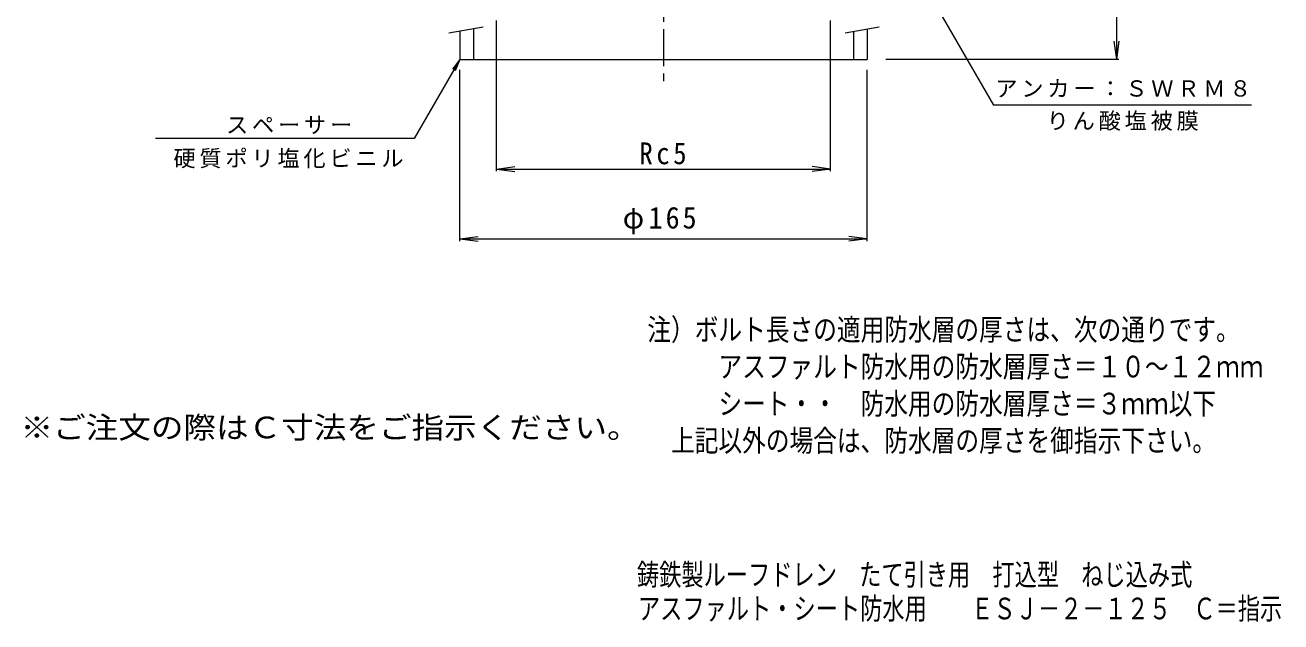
# Model space of a CAD drawing. Units: millimetres, scale not verified. Extents: x -289 to 224, y -346 to 371.
# Drawn here: x -286 to 223, y -346 to -104 of the extents above; entities that cross this region are included whole.
import ezdxf
from ezdxf.enums import TextEntityAlignment as Align

# ---------------------------------------------------------------- set-up
doc = ezdxf.new("R2010")
doc.units = ezdxf.units.MM
doc.header["$LTSCALE"] = 3
doc.linetypes.add('CHAIN1', pattern=[8, 5, -1, 1, -1])
for name, color, linetype, lineweight in [('0-0_通り芯', 3, 'Continuous', 9), ('0-3_建具', 4, 'Continuous', 9), ('0-4_その他', 7, 'Continuous', 9), ('0-5_寸法', 7, 'Continuous', 9)]:
    doc.layers.add(name, color=color, linetype=linetype, lineweight=lineweight)
doc.layers.add('F-4_F-4ﾚｲﾔ', color=2, linetype='Continuous')
doc.layers.add('F-5_F-5ﾚｲﾔ', color=2, linetype='Continuous')
doc.styles.add('ＭＳ ゴシック', font='')
doc.styles.get('ＭＳ ゴシック').set_extended_font_data('MS Gothic')

msp = doc.modelspace()

# ---------------------------------------------------------------- linework, layer by layer
at = {"layer": '0-0_通り芯', "linetype": 'CHAIN1'}
msp.add_line((-27.537, 38.34), (-27.537, -127.452), dxfattribs=at)
at = {"layer": '0-3_建具', "color": 7}
for p, q in [((-114.455, -107.178), (-100.668, -104.747)), ((46.045, -107.178), (59.832, -104.747))]:
    msp.add_line(p, q, dxfattribs=at)
at = {"layer": '0-3_建具'}
for p, q in [((-110.037, -106.399), (-110.037, -117.876)), ((-104.537, -105.429), (-104.537, -117.876)), ((49.463, -106.575), (49.463, -117.876)), ((54.963, -105.605), (54.963, -117.876)), ((-110.037, -117.876), (54.963, -117.876))]:
    msp.add_line(p, q, dxfattribs=at)
at = {"layer": '0-4_その他'}
for p, q in [((156.058, -117.876), (156.058, -37.876)), ((-95.225, -163.206), (-95.225, -102.071)), ((40.152, -163.206), (40.152, -102.071)), ((156.058, -117.876), (155.079, -110.441)), ((156.058, -117.876), (157.036, -110.441)), ((156.958, -117.876), (62.531, -117.876)), ((-110.037, -191.516), (-110.037, -122.133)), ((54.963, -191.516), (54.963, -122.133)), ((-95.225, -162.306), (-87.789, -161.327)), ((-95.225, -162.306), (40.152, -162.306)), ((-95.225, -162.306), (-87.789, -163.285)), ((40.152, -162.306), (32.716, -161.327)), ((40.152, -162.306), (32.716, -163.285)), ((-110.037, -190.616), (-102.601, -189.637)), ((-110.037, -190.616), (54.963, -190.616)), ((-110.037, -190.616), (-102.601, -191.595)), ((54.963, -190.616), (47.527, -189.637)), ((54.963, -190.616), (47.527, -191.595))]:
    msp.add_line(p, q, dxfattribs=at)
at = {"layer": '0-5_寸法'}
for p, q in [((76.963, -85.876), (106.151, -136.431)), ((-110.037, -117.876), (-128.574, -149.984)), ((-110.037, -117.876), (-113.08, -121.843)), ((-110.037, -117.876), (-111.95, -122.496)), ((210.745, -136.431), (106.151, -136.431)), ((-128.574, -149.984), (-233.406, -149.984))]:
    msp.add_line(p, q, dxfattribs=at)

# ---------------------------------------------------------------- texts
at = {"layer": '0-4_その他', "color": 2, "char_height": 8.798, "attachment_point": 7, "style": 'ＭＳ ゴシック'}
for s, insert in [('\\T1.27;\\W0.9;Rc5', (-37.287, -160.506)), ('\\T1.21;\\W0.95;φ165', (-44.037, -188.816))]:
    msp.add_mtext(s, dxfattribs=dict(at, insert=insert))
at = {"layer": '0-5_寸法', "color": 6, "style": 'ＭＳ ゴシック', "width": 0.8}
for s, p in [('注）ボルト長さの適用防水層の厚さは、次の通りです。', (-34.101, -234.387)), ('\u3000\u3000\u3000アスファルト防水用の防水層厚さ＝１０～１２ｍｍ', (-34.101, -249.387)), ('シート・・', (-5.301, -264.387)), ('防水用の防水層厚さ＝３ｍｍ以下', (52.299, -264.387)), ('\u3000上記以外の場合は、防水層の厚さを御指示下さい。', (-34.101, -279.387))]:
    msp.add_text(s, height=8.798, dxfattribs=at).set_placement(p, align=Align.BOTTOM_LEFT)
at = {"layer": '0-5_寸法', "char_height": 6.598, "attachment_point": 7, "style": 'ＭＳ ゴシック'}
for s, insert in [('\\T1.17;アンカー：ＳＷＲＭ８', (106.884, -133.285)), ('\\T1.17;スペーサー', (-204.793, -148.138)), ('\\T1.17;りん酸塩被膜', (127.698, -146.83)), ('\\T1.17;硬質ポリ塩化ビニル', (-226.091, -162.019))]:
    msp.add_mtext(s, dxfattribs=dict(at, insert=insert))
at = {"layer": 'F-4_F-4ﾚｲﾔ', "style": 'ＭＳ ゴシック', "width": 0.75}
for s, p in [('鋳鉄製ルーフドレン\u3000たて引き用\u3000打込型\u3000ねじ込み式', (-38.291, -333.656)), ('アスファルト・シート防水用\u3000\u3000ＥＳＪ－２－１２５\u3000Ｃ＝指示', (-37.896, -347.422))]:
    msp.add_text(s, height=8.798, dxfattribs=at).set_placement(p, align=Align.BOTTOM_LEFT)
at = {"layer": 'F-5_F-5ﾚｲﾔ', "style": 'ＭＳ ゴシック', "width": 1.1}
msp.add_text('※ご注文の際はＣ寸法をご指示ください。', height=8.798, dxfattribs=at).set_placement((-288.034, -274.069), align=Align.BOTTOM_LEFT)

doc.saveas('drawing.dxf')
